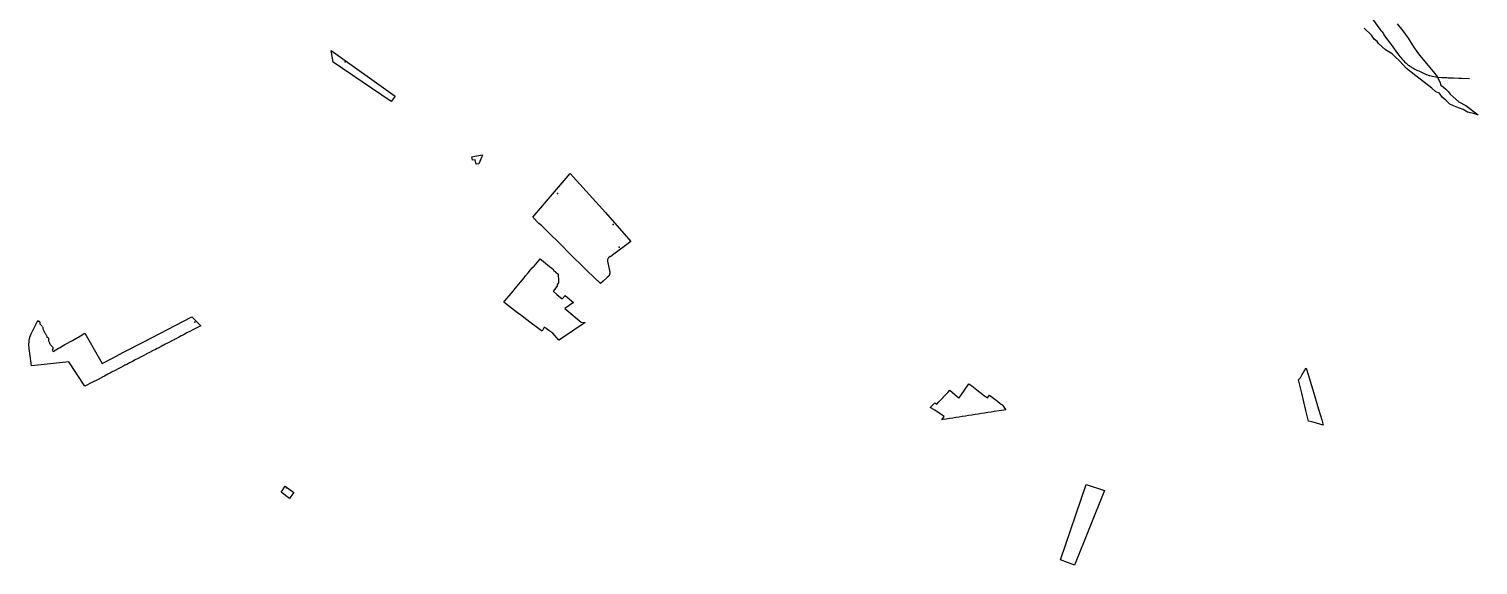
# Model space of a CAD drawing. Header units: inches. Extents: x 11269096 to 11303252, y 3653903 to 3686752.
# Drawn here: x 11280869 to 11303252, y 3662118 to 3670405 of the extents above; entities that cross this region are included whole.
import ezdxf

# ---------------------------------------------------------------- set-up
doc = ezdxf.new("R2010")
doc.units = ezdxf.units.IN
doc.header["$MEASUREMENT"] = 0
for name, color, linetype in [('Park', 105, 'Continuous'), ('RecreationAccess', 231, 'Continuous'), ('Trail', 202, 'Continuous')]:
    doc.layers.add(name, color=color, linetype=linetype)

msp = doc.modelspace()

# ---------------------------------------------------------------- linework, layer by layer
at = {"layer": 'Park'}
msp.add_lwpolyline([(11302004, 3670482), (11302089, 3670377), (11302175, 3670264), (11302264, 3670115), (11302350, 3670000), (11302431, 3669903), (11302505, 3669815), (11302585, 3669718), (11302622, 3669666), (11302661, 3669590), (11302680, 3669535), (11302715, 3669512), (11302756, 3669477), (11302793, 3669440), (11302822, 3669397), (11302867, 3669358), (11302954, 3669280), (11303064, 3669221), (11303252, 3669077), (11303162, 3669102), (11303092, 3669120), (11303021, 3669158), (11302909, 3669202), (11302818, 3669245), (11302755, 3669304), (11302696, 3669353), (11302658, 3669413), (11302599, 3669434), (11302538, 3669491), (11302426, 3669576), (11302293, 3669681), (11302148, 3669792), (11302039, 3669914), (11301967, 3669982), (11301924, 3670019), (11301821, 3670085), (11301714, 3670181), (11301695, 3670212), (11301650, 3670245), (11301605, 3670309), (11301495, 3670418)], dxfattribs=at)
for points in [[(11285568, 3669894), (11285538, 3670074), (11286527, 3669367), (11286464, 3669286)], [(11287758, 3668437), (11287787, 3668443), (11287876, 3668461), (11287867, 3668441), (11287862, 3668429), (11287857, 3668416), (11287819, 3668322), (11287775, 3668313), (11287762, 3668384), (11287720, 3668375), (11287709, 3668428)], [(11289231, 3668169), (11289776, 3667567), (11290168, 3667122), (11289880, 3666906), (11289851, 3666884), (11289848, 3666886), (11289822, 3666866), (11289815, 3666858), (11289810, 3666849), (11289807, 3666841), (11289805, 3666831), (11289805, 3666817), (11289841, 3666644), (11289841, 3666628), (11289838, 3666616), (11289835, 3666607), (11289824, 3666584), (11289798, 3666561), (11289739, 3666507), (11289697, 3666470), (11289493, 3666668), (11289181, 3666971), (11289126, 3667032), (11289053, 3667103), (11289017, 3667139), (11288944, 3667209), (11288909, 3667242), (11288874, 3667277), (11288784, 3667365), (11288747, 3667400), (11288650, 3667495)], [(11288964, 3666351), (11289023, 3666302), (11289023, 3666301), (11289025, 3666300), (11289106, 3666233), (11289149, 3666286), (11289280, 3666178), (11289145, 3666083), (11289178, 3666057), (11289396, 3665873), (11289459, 3665867), (11289125, 3665642), (11289125, 3665641), (11289054, 3665593), (11288959, 3665701), (11288897, 3665745), (11288859, 3665772), (11288829, 3665793), (11288796, 3665733), (11288786, 3665740), (11288724, 3665786), (11288607, 3665873), (11288559, 3665909), (11288512, 3665946), (11288512, 3665946), (11288483, 3665968), (11288464, 3665982), (11288416, 3666018), (11288369, 3666054), (11288322, 3666089), (11288230, 3666159), (11288232, 3666161), (11288205, 3666184), (11288221, 3666204), (11288346, 3666353), (11288380, 3666393), (11288516, 3666556), (11288540, 3666588), (11288579, 3666633), (11288618, 3666679), (11288644, 3666710), (11288670, 3666740), (11288696, 3666770), (11288722, 3666801), (11288748, 3666831), (11288767, 3666854), (11288787, 3666838), (11288817, 3666812), (11288848, 3666787), (11288879, 3666761), (11288909, 3666735), (11288940, 3666710), (11288976, 3666680), (11288975, 3666679), (11288973, 3666676), (11289044, 3666614), (11289047, 3666509), (11289047, 3666507), (11289048, 3666482), (11289029, 3666457), (11289030, 3666446), (11289032, 3666437), (11288990, 3666384)], [(11282150, 3665313), (11282331, 3665407), (11282642, 3665568), (11283384, 3665956), (11283431, 3665908), (11283502, 3665836), (11283524, 3665815), (11283432, 3665768), (11283400, 3665752), (11283354, 3665728), (11283308, 3665705), (11283266, 3665683), (11283236, 3665668), (11283222, 3665661), (11283177, 3665637), (11283129, 3665612), (11283110, 3665601), (11283088, 3665590), (11283042, 3665565), (11282998, 3665543), (11282975, 3665531), (11282952, 3665518), (11282936, 3665510), (11282910, 3665497), (11282864, 3665473), (11282850, 3665466), (11282821, 3665450), (11282776, 3665427), (11282732, 3665405), (11282686, 3665381), (11282675, 3665375), (11282643, 3665358), (11282600, 3665336), (11282556, 3665313), (11282511, 3665289), (11282466, 3665266), (11282458, 3665261), (11282423, 3665243), (11282405, 3665234), (11282378, 3665219), (11282352, 3665206), (11282333, 3665196), (11282320, 3665189), (11282299, 3665178), (11282289, 3665173), (11282245, 3665150), (11282200, 3665126), (11282190, 3665121), (11282156, 3665103), (11282140, 3665095), (11282085, 3665066), (11282034, 3665040), (11282000, 3665021), (11281992, 3665016), (11281925, 3664983), (11281851, 3664945), (11281730, 3664884), (11281485, 3665257), (11281058, 3665211), (11280907, 3665195), (11280878, 3665430), (11280874, 3665457), (11280870, 3665483), (11280869, 3665510), (11280869, 3665536), (11280870, 3665562), (11280873, 3665589), (11280878, 3665614), (11280884, 3665640), (11280892, 3665666), (11280902, 3665690), (11280913, 3665715), (11281005, 3665896), (11281005, 3665893), (11281008, 3665890), (11281012, 3665887), (11281025, 3665886), (11281030, 3665884), (11281034, 3665879), (11281037, 3665872), (11281037, 3665869), (11281037, 3665860), (11281037, 3665849), (11281038, 3665845), (11281040, 3665842), (11281042, 3665839), (11281050, 3665833), (11281059, 3665824), (11281066, 3665816), (11281073, 3665806), (11281077, 3665800), (11281081, 3665788), (11281082, 3665778), (11281082, 3665777), (11281084, 3665770), (11281089, 3665760), (11281092, 3665750), (11281097, 3665740), (11281099, 3665733), (11281104, 3665722), (11281109, 3665713), (11281112, 3665710), (11281114, 3665708), (11281120, 3665703), (11281126, 3665694), (11281130, 3665684), (11281134, 3665674), (11281138, 3665664), (11281144, 3665656), (11281144, 3665648), (11281146, 3665643), (11281149, 3665641), (11281150, 3665640), (11281160, 3665636), (11281166, 3665632), (11281171, 3665626), (11281173, 3665621), (11281173, 3665609), (11281172, 3665595), (11281173, 3665584), (11281175, 3665573), (11281179, 3665563), (11281185, 3665554), (11281188, 3665543), (11281194, 3665531), (11281201, 3665522), (11281201, 3665521), (11281210, 3665513), (11281218, 3665506), (11281225, 3665497), (11281231, 3665487), (11281240, 3665478), (11281242, 3665474), (11281240, 3665467), (11281237, 3665455), (11281232, 3665448), (11281229, 3665442), (11281229, 3665437), (11281231, 3665432), (11281237, 3665425), (11281241, 3665421), (11281324, 3665468), (11281341, 3665477), (11281425, 3665525), (11281541, 3665590), (11281593, 3665620), (11281603, 3665626), (11281666, 3665662), (11281731, 3665700), (11282000, 3665235)], [(11300522, 3665035), (11300530, 3665051), (11300537, 3665064), (11300545, 3665077), (11300552, 3665090), (11300559, 3665103), (11300567, 3665116), (11300575, 3665129), (11300583, 3665142), (11300591, 3665154), (11300597, 3665163), (11300631, 3665049), (11300657, 3664962), (11300699, 3664826), (11300790, 3664526), (11300839, 3664360), (11300862, 3664282), (11300703, 3664325), (11300633, 3664344), (11300593, 3664505), (11300528, 3664776), (11300480, 3664980), (11300484, 3664984), (11300491, 3664992), (11300498, 3665001), (11300504, 3665009), (11300511, 3665018), (11300517, 3665027)], [(11295629, 3664733), (11295675, 3664703), (11295706, 3664743), (11295746, 3664713), (11295787, 3664682), (11295827, 3664652), (11295873, 3664617), (11295886, 3664607), (11295905, 3664593), (11295907, 3664591), (11295923, 3664567), (11295940, 3664542), (11295956, 3664517), (11295927, 3664513), (11295853, 3664501), (11295779, 3664490), (11295730, 3664482), (11295680, 3664474), (11295631, 3664467), (11295581, 3664459), (11295532, 3664451), (11295483, 3664444), (11295433, 3664436), (11295384, 3664428), (11295334, 3664421), (11295285, 3664413), (11295235, 3664405), (11295186, 3664398), (11295137, 3664390), (11295087, 3664382), (11295038, 3664375), (11294988, 3664367), (11294972, 3664364), (11295005, 3664414), (11294974, 3664435), (11294938, 3664459), (11294899, 3664485), (11294859, 3664512), (11294824, 3664535), (11294820, 3664538), (11294791, 3664555), (11294862, 3664627), (11294890, 3664603), (11294925, 3664640), (11294958, 3664675), (11294988, 3664706), (11294992, 3664711), (11295028, 3664749), (11295062, 3664784), (11295094, 3664819), (11295210, 3664716), (11295234, 3664700), (11295261, 3664740), (11295385, 3664921), (11295431, 3664887), (11295509, 3664827)], [(11284959, 3663241), (11284912, 3663175), (11284893, 3663148), (11284765, 3663245), (11284781, 3663267), (11284828, 3663337)], [(11297483, 3663269), (11297017, 3662118), (11296803, 3662200), (11297201, 3663362)]]:
    msp.add_lwpolyline(points, close=True, dxfattribs=at)
at = {"layer": 'RecreationAccess'}
for p in [(11285751, 3669896), (11289031, 3667860), (11289892, 3667382), (11289988, 3667033), (11283430, 3665873), (11284845, 3663309)]:
    msp.add_point(p, dxfattribs=at)
at = {"layer": 'Trail'}
msp.add_lwpolyline([(11301625, 3670551), (11301737, 3670404), (11301752, 3670383), (11301760, 3670373), (11301769, 3670359), (11301790, 3670329), (11301798, 3670317), (11301809, 3670301), (11301814, 3670295), (11301869, 3670219), (11301891, 3670189), (11301919, 3670149), (11301937, 3670127), (11301946, 3670114), (11301982, 3670062), (11301994, 3670045), (11302012, 3670021), (11302026, 3670006), (11302051, 3669974), (11302063, 3669959), (11302077, 3669944), (11302086, 3669932), (11302099, 3669919), (11302118, 3669899), (11302144, 3669874), (11302154, 3669864), (11302164, 3669857), (11302175, 3669847), (11302189, 3669839), (11302203, 3669830), (11302217, 3669821), (11302232, 3669812), (11302247, 3669803), (11302262, 3669795), (11302278, 3669785), (11302316, 3669765), (11302336, 3669756), (11302451, 3669702), (11302471, 3669696), (11302484, 3669692), (11302496, 3669688), (11302509, 3669685), (11302527, 3669681), (11302549, 3669676), (11302573, 3669672), (11302601, 3669666), (11302638, 3669662), (11302695, 3669657), (11302724, 3669655), (11302749, 3669654), (11302769, 3669653), (11302793, 3669651), (11302811, 3669651), (11302821, 3669650), (11302839, 3669650), (11302857, 3669649), (11302874, 3669649), (11302955, 3669645), (11302975, 3669644), (11302999, 3669643), (11303121, 3669638)], dxfattribs=at)

doc.saveas('drawing.dxf')
